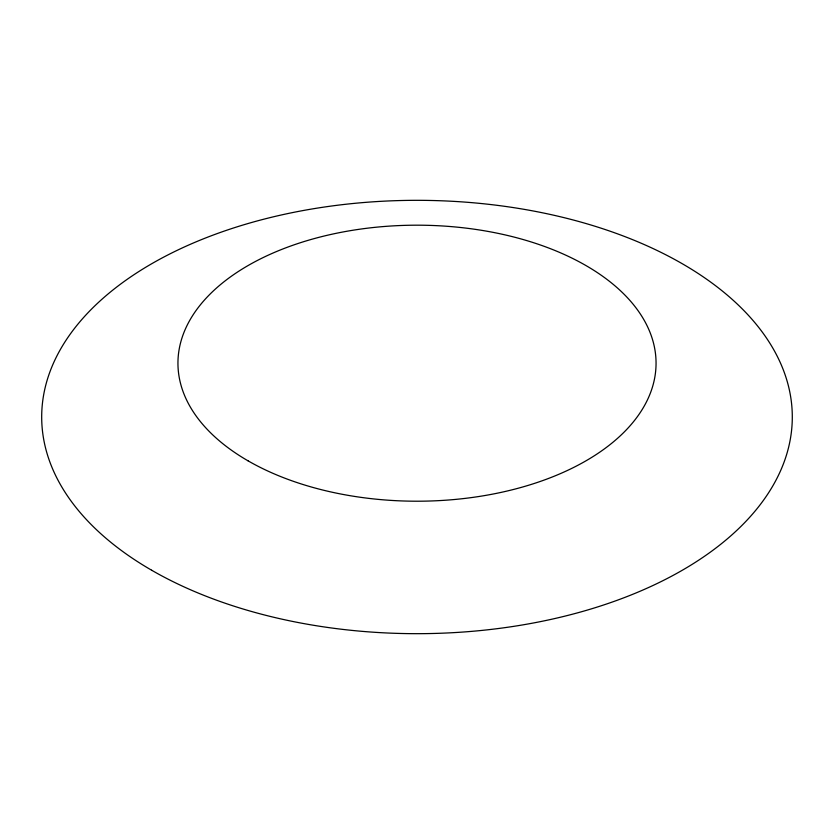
<?xml version="1.0" encoding="UTF-8"?>
<svg xmlns="http://www.w3.org/2000/svg" width="834" height="834" viewBox="0 0 834 834"><rect width="100%" height="100%" fill="white"/><g stroke="black" fill="none" stroke-linecap="round" stroke-linejoin="round"><path stroke-width="1.25" d="M151.621 570.216A375.3 216.673 0 0 0 779.509 473.076A375.3 216.673 0 0 0 319.87 207.708A375.3 216.673 0 0 0 151.621 570.216M247.969 460.785A239.045 138.006 0 0 0 647.903 398.923A239.045 138.006 0 0 0 355.128 229.892A239.045 138.006 0 0 0 247.969 460.785"/></g></svg>
